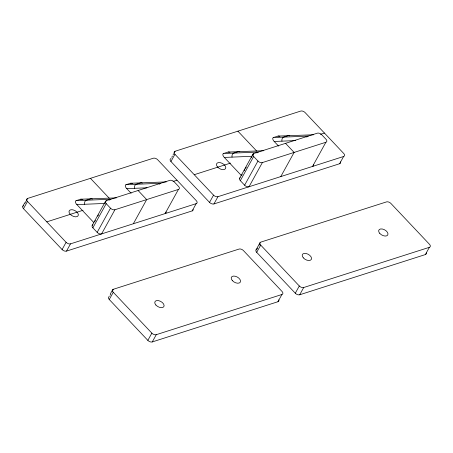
<?xml version="1.0" encoding="UTF-8"?>
<svg xmlns="http://www.w3.org/2000/svg" width="453" height="453" viewBox="0 0 453 453"><rect width="100%" height="100%" fill="white"/><g stroke="black" fill="none" stroke-linecap="round" stroke-linejoin="round"><path stroke-width="0.68" d="M112.582 289.852L110.492 293.657M260.028 242.689L256.024 249.937M24.96 203.261L27.627 198.431L153.295 158.233A3.392 1.976 28.9 0 1 157.706 159.779L196.296 200.656A3.392 1.976 28.9 0 1 196.172 203.652L192.174 210.9L66.506 251.098A3.392 1.976 28.9 0 1 62.095 249.552L23.499 208.674A3.392 1.976 28.9 0 1 23.624 205.679M23.499 208.674L27.503 201.426A3.392 1.976 28.9 0 1 27.627 198.431M62.095 249.552L66.093 242.304L27.503 201.426M66.506 251.098L70.509 243.85L196.172 203.652M105.543 201.251L92.202 225.413M94.717 221.727L95.402 220.486M97.797 216.149L98.477 214.909M104.637 203.759L106.347 200.662L169.858 180.345A3.392 1.976 28.9 0 1 174.269 181.891L178.561 186.432A3.392 1.976 28.9 0 1 178.437 189.428L165.096 213.59A3.392 1.976 28.9 0 0 166.024 211.953M178.437 189.428L114.92 209.745L101.585 233.907A3.392 1.976 28.9 0 1 97.169 232.361L92.882 227.819L106.223 203.657A3.392 1.976 28.9 0 1 106.347 200.662M97.169 232.361L110.509 208.199L106.223 203.657M133.341 223.748L146.676 199.586L138.103 190.503M171.738 157.31L172.4 156.098M173.069 154.892L173.737 153.686M174.405 152.474L175.068 151.268L300.735 111.07A3.392 1.976 28.9 0 1 305.146 112.616L343.742 153.493A3.392 1.976 28.9 0 1 343.617 156.489L339.614 163.737L213.946 203.935A3.392 1.976 28.9 0 1 209.535 202.389L170.945 161.511A3.392 1.976 28.9 0 1 171.07 158.516M170.945 161.511L174.943 154.263A3.392 1.976 28.9 0 1 175.068 151.268M110.051 295.305L110.719 294.099M112.384 291.075L113.386 289.263L239.054 249.065A3.392 1.976 28.9 0 1 243.465 250.611L282.055 291.489A3.392 1.976 28.9 0 1 281.93 294.484L277.932 301.732L152.265 341.93A3.392 1.976 28.9 0 1 147.854 340.384L109.258 299.507A3.392 1.976 28.9 0 1 109.383 296.511M109.258 299.507L113.261 292.259A3.392 1.976 28.9 0 1 113.386 289.263M209.535 202.389L213.539 195.141L174.943 154.263M213.946 203.935L217.95 196.687L343.617 156.489M147.854 340.384L151.851 333.136L113.261 292.259M252.984 154.088L239.648 178.25M241.477 175.804L242.157 174.564M244.212 170.849L244.897 169.609M245.577 168.369L246.262 167.129M251.392 157.837L252.078 156.596M252.763 155.356L253.788 153.499L317.304 133.182A3.392 1.976 28.9 0 1 321.715 134.728L326.001 139.269A3.392 1.976 28.9 0 1 325.877 142.265L312.542 166.427A3.392 1.976 28.9 0 0 313.465 164.79M325.877 142.265L262.366 162.582L249.025 186.744A3.392 1.976 28.9 0 1 244.614 185.198L240.328 180.656L253.663 156.495A3.392 1.976 28.9 0 1 253.788 153.499M152.265 341.93L156.262 334.682L281.93 294.484M244.614 185.198L257.95 161.036L253.663 156.495M280.781 176.585L294.122 152.423L285.543 143.341M256.828 249.348L257.497 248.142M259.161 245.124L259.829 243.912M256.704 252.344L260.702 245.096A3.392 1.976 28.9 0 1 260.826 242.1L386.494 201.902A3.392 1.976 28.9 0 1 390.905 203.448L429.501 244.326A3.392 1.976 28.9 0 1 429.376 247.321L425.373 254.569L299.705 294.767A3.392 1.976 28.9 0 1 295.294 293.221L256.704 252.344A3.392 1.976 28.9 0 1 256.63 249.422M295.294 293.221L299.297 285.973L260.702 245.096M299.705 294.767L303.708 287.519L429.376 247.321M22.826 206.268L24.734 202.825M306.675 137.038L308.227 136.087L273.425 137.548L278.165 136.042L279.937 136.291M159.309 184.144L160.787 183.25L126.008 184.699C124.53 185.022 125.538 187.553 126.772 188.641L131.132 193.255M109.439 200.079L110.883 199.212L76.081 200.673L80.872 199.161L82.905 199.541M256.879 152.916L258.323 152.049L223.522 153.51L228.261 152.004L230.033 152.253M76.059 200.679C74.581 201.172 75.736 203.567 76.868 204.603L93.822 222.559M223.499 153.516C222.061 153.924 223.119 156.37 224.309 157.44L241.262 175.396M273.402 137.553C272.004 137.882 272.972 140.379 274.212 141.478L278.572 146.093M126.008 184.699L130.719 183.205L132.497 183.454M46.801 221.862L83.041 210.271M172.972 181.506L177.004 180.215M194.241 174.699L230.481 163.108M320.418 134.343L324.444 133.052M277.989 136.087L313.674 134.768M274.212 141.478L295.775 140.577M228.086 152.049L263.759 150.713M224.309 157.44L251.404 156.308M130.543 183.25L166.223 181.913M126.772 188.641L146.948 187.797M80.64 199.212L116.319 197.876M76.868 204.603L103.958 203.471M237.904 131.172L256.692 151.07M90.458 178.335L109.252 198.233M70.509 243.85A3.392 1.976 28.9 0 1 66.093 242.304M193.142 209.496A3.392 1.976 28.9 0 1 192.174 210.9M114.92 209.745A3.392 1.976 28.9 0 1 110.509 208.199M92.882 227.819A3.392 1.976 28.9 0 1 93.007 224.824M92.384 199.071A3.392 2.339 87.6 0 0 90.827 198.788L86.291 200.237A3.392 2.339 87.6 0 0 84.592 204.28M142.287 183.108A3.392 2.339 87.6 0 0 140.73 182.825L136.194 184.275A3.392 2.339 87.6 0 0 134.496 188.318M217.95 196.687A3.392 1.976 28.9 0 1 213.539 195.141M340.469 161.863A3.392 1.976 28.9 0 1 339.614 163.737M262.366 162.582A3.392 1.976 28.9 0 1 257.95 161.036M240.328 180.656A3.392 1.976 28.9 0 1 240.254 177.735M239.83 151.908A3.392 2.339 87.6 0 0 238.272 151.625L233.731 153.074A3.392 2.339 87.6 0 0 232.038 157.117M289.733 135.945A3.392 2.339 87.6 0 0 288.176 135.662L283.635 137.112A3.392 2.339 87.6 0 0 281.942 141.155M156.262 334.682A3.392 1.976 28.9 0 1 151.851 333.136M278.788 299.858A3.392 1.976 28.9 0 1 277.932 301.732M303.708 287.519A3.392 1.976 28.9 0 1 299.297 285.973M426.301 252.933A3.392 1.976 28.9 0 1 425.373 254.569M70.13 214.195A5.091 2.961 28.9 0 0 78.097 215.792A5.091 2.961 28.9 0 0 72.808 209.813A5.091 2.961 28.9 0 0 70.13 214.195M217.576 167.032A5.091 2.961 28.9 0 0 225.543 168.629A5.091 2.961 28.9 0 0 220.249 162.65A5.091 2.961 28.9 0 0 217.576 167.032M155.889 305.028A5.091 2.961 28.9 0 0 163.856 306.624A5.091 2.961 28.9 0 0 158.567 300.645A5.091 2.961 28.9 0 0 155.889 305.028M232.332 280.577A5.091 2.961 28.9 0 0 240.3 282.174A5.091 2.961 28.9 0 0 235.011 276.194A5.091 2.961 28.9 0 0 232.332 280.577M303.329 257.865A5.091 2.961 28.9 0 0 311.302 259.461A5.091 2.961 28.9 0 0 306.007 253.482A5.091 2.961 28.9 0 0 303.329 257.865M379.773 233.414A5.091 2.961 28.9 0 0 387.74 235.011A5.091 2.961 28.9 0 0 382.451 229.031A5.091 2.961 28.9 0 0 379.773 233.414"/></g></svg>
